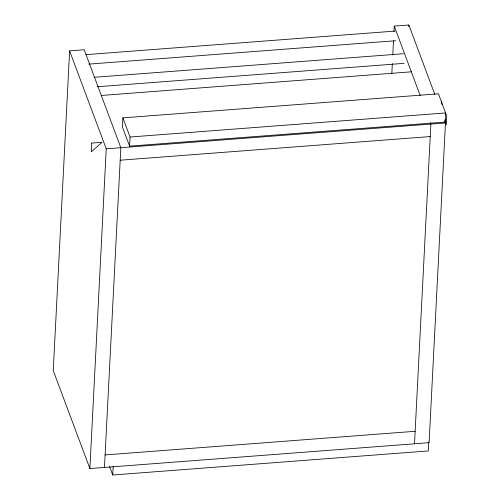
<?xml version="1.0" encoding="UTF-8"?>
<svg xmlns="http://www.w3.org/2000/svg" width="500" height="500" viewBox="0 0 500 500"><rect width="100%" height="100%" fill="white"/><g stroke="black" fill="none" stroke-linecap="round" stroke-linejoin="round"><path stroke-width="0.75" d="M104.469 467.438L120.831 147.706L84.213 49.756L69.619 50.875L53.25 370.6L89.875 468.55L429.1 442.681L445.469 122.95L444.631 120.706M89.875 468.55L106.237 148.819L69.619 50.875M122.888 117.863L122.419 126.988L129.581 146.144L445.138 122.075L445.606 112.95L130.05 137.019L122.888 117.863L438.444 93.8L446.75 116L446.3 124.787L445.188 119.556M428.775 441.806L428.306 450.931L112.75 475L113.175 466.637M129.581 146.144L130.05 137.019M391.819 73.681L392.337 63.544M392.775 54.969L393.494 40.931M393.969 31.575L394.25 26.113L408.844 25L434.806 94.438M408.762 26.562L408.844 25M414.506 443.794L430.869 124.062L430.325 122.6M85.962 54.65L395.025 31.081M88.919 64.112L395.644 40.719M94.425 77.287L403.488 53.719M97.381 86.744L404.106 63.35M101.3 95.469L411.337 71.819M106.237 148.819L445.469 122.95M120.194 160.212L430.231 136.569M105.106 454.931L415.144 431.287M394.25 26.113L420.213 95.556M109.562 466.488L112.75 475M441.375 101.631L442.013 104.619M91.744 143.075L91.294 151.862L102 142.294L91.744 143.075"/></g></svg>
